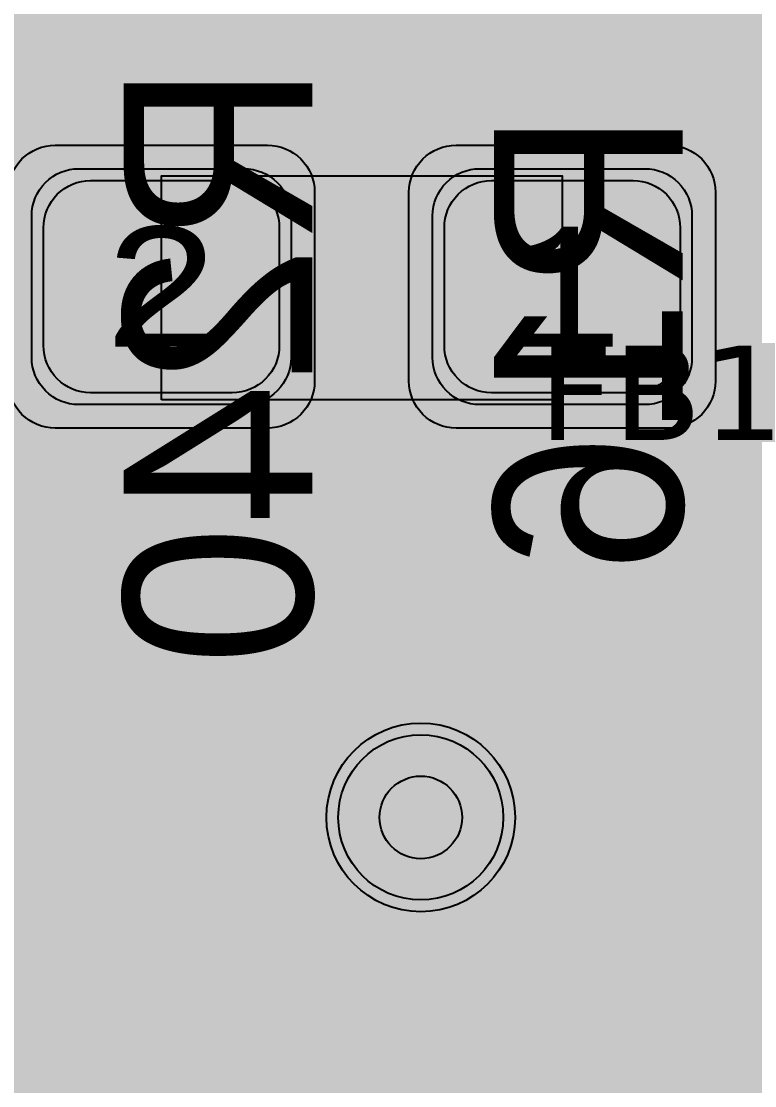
# Model space of a CAD drawing. Extents: x -28 to 199, y -61 to 255.
# Drawn here: x 117.306 to 120.416, y 212.863 to 217.375 of the extents above; entities that cross this region are included whole.
import ezdxf
from ezdxf.enums import TextEntityAlignment as Align

# ---------------------------------------------------------------- set-up
doc = ezdxf.new("R2010")
doc.units = 0
doc.header["$MEASUREMENT"] = 0
for name, color, linetype in [('ASSEMBLY_OUTLINES_TOP', 102, 'CONTINUOUS'), ('ASSEMBLY_PART_NUMBERS_BTM', 191, 'CONTINUOUS'), ('ASSEMBLY_PART_NUMBERS_TOP', 102, 'CONTINUOUS'), ('ASSEMBLY_REF_DES_TOP', 102, 'CONTINUOUS'), ('DRILL_DRAWING', 21, 'CONTINUOUS'), ('GENERATED_SILKSCREEN_BTM', 255, 'CONTINUOUS'), ('GENERATED_SILKSCREEN_TOP', 140, 'CONTINUOUS'), ('PART_PADS_SMD_TOP', 150, 'CONTINUOUS'), ('PIN_NUMBERS_BTM', 8, 'CONTINUOUS'), ('PIN_NUMBERS_TOP', 8, 'CONTINUOUS'), ('PLACEMENT_OUTLINES_TOP', 130, 'CONTINUOUS'), ('PLANE_SHAPES_LAYER_2', 230, 'CONTINUOUS'), ('PLANE_SHAPES_LAYER_3', 81, 'CONTINUOUS'), ('SILKSCREEN_OUTLINES_TOP', 150, 'CONTINUOUS'), ('SILKSCREEN_REF_DES_BTM', 211, 'CONTINUOUS'), ('SOLDERMASK_PADS_TOP', 180, 'CONTINUOUS'), ('SOLDERPASTE_PADS_TOP', 180, 'CONTINUOUS'), ('TRACES_LAYER_2', 230, 'CONTINUOUS'), ('TRACES_LAYER_3', 81, 'CONTINUOUS'), ('TRACES_LAYER_BOTTOM', 10, 'CONTINUOUS'), ('TRACES_LAYER_TOP', 150, 'CONTINUOUS'), ('VIA_HOLES_LAYER_2', 30, 'CONTINUOUS'), ('VIA_HOLES_LAYER_3', 30, 'CONTINUOUS'), ('VIA_HOLES_LAYER_BOTTOM', 30, 'CONTINUOUS'), ('VIA_HOLES_LAYER_TOP', 30, 'CONTINUOUS'), ('VIA_PADS_LAYER_2', 230, 'CONTINUOUS'), ('VIA_PADS_LAYER_3', 81, 'CONTINUOUS'), ('VIA_PADS_LAYER_BOTTOM', 10, 'CONTINUOUS'), ('VIA_PADS_LAYER_TOP', 150, 'CONTINUOUS')]:
    doc.layers.add(name, color=color, linetype=linetype)
doc.styles.add('COURIER_NEW', font='COUR.TTF')
doc.styles.add('VERDANA', font='verdana.TTF')
doc.styles.add('VERIBEST_GERBER_0', font='txt')

msp = doc.modelspace()

# ---------------------------------------------------------------- hatches: boundary and pattern name
at = {"layer": 'PLANE_SHAPES_LAYER_2'}
h = msp.add_hatch(color=256, dxfattribs=at)
h.paths.add_polyline_path([(169.5, 129.25), (149.5, 129.25), (142.25, 122), (142.25, 90.5), (147.5, 90.5), (147.5, 80), (154, 80), (154, 69.25), (131.75, 69.25), (131.75, 73.25), (121.25, 73.25), (121.25, 81), (110.5, 81), (110.5, 125.75), (106.5, 125.75), (106.5, 128.75), (93.5, 128.75), (93.5, 120.25), (91.75, 120.25), (91.75, 121.5), (80, 121.5), (80, 118.25), (73.25, 118.25), (73.25, 124.5), (67.5, 124.5), (67.5, 128), (57.75, 128), (57.75, 120.25), (55.25, 120.25), (55.25, 121.5), (47.5, 121.5), (47.5, 119), (35, 119), (35, 134.75), (32.75, 134.75), (32.75, 159.75), (29.25, 159.75), (29.25, 175.25), (22.5, 175.25), (22.5, 195.25), (17.25, 195.25), (17.25, 198), (22.5, 198), (22.5, 216.5), (40.25, 216.5), (40.25, 235.5), (54.5, 235.5), (54.5, 254), (87.25, 254), (87.25, 236.25), (86.25, 236.25), (86.25, 228.75), (81, 228.75), (81, 218.75), (95.25, 218.75), (95.25, 194.5), (87, 194.5), (87, 172), (131.1, 172), (131.1, 208.75), (115.5, 208.75), (115.5, 213.75), (106.75, 213.75), (106.75, 218.75), (110.25, 222.25), (110.25, 226.25), (142.5, 226.25), (142.5, 221.5), (160.5, 221.5), (160.5, 240.75), (169.5, 240.75)])
h.paths.add_polyline_path([(35.5, 149.5), (41.75, 149.5), (41.75, 152), (39.25, 152), (39.25, 154), (37.75, 154), (37.75, 152), (35.5, 152)], flags=16)
h.paths.add_polyline_path([(37.5, 125.75), (37.5, 128.75), (42.75, 128.75), (42.75, 125.75)], flags=16)
h.paths.add_polyline_path([(52, 127.75), (52, 130.75), (54.25, 130.75), (54.25, 127.75)], flags=16)
h.paths.add_polyline_path([(50.75, 219.5), (50.75, 226.5), (71.75, 226.5), (71.75, 219.5)], flags=16)
h.paths.add_polyline_path([(66.5, 150.75), (66.5, 177.5), (72.25, 177.5), (72.25, 150.75)], flags=16)
h.paths.add_polyline_path([(47.25, 185.25), (73, 185.25), (73, 188.25), (70.25, 188.25), (70.25, 191), (47.25, 191)], flags=16)
h.paths.add_polyline_path([(84.5, 208), (84.5, 212.75), (85, 212.75), (85, 208)], flags=16)
h.paths.add_polyline_path([(61.5, 137.25), (87.75, 137.25), (87.75, 140.5), (84.75, 140.5), (84.75, 143), (61.5, 143)], flags=16)
h.paths.add_polyline_path([(88.75, 127), (88.75, 130), (91, 130), (91, 127)], flags=16)
h.paths.add_polyline_path([(85.5, 130.25), (85.5, 132.5), (91, 132.5), (91, 130.25)], flags=16)
h.paths.add_polyline_path([(108.75, 142.25), (135.75, 142.25), (135.75, 145.75), (132.25, 145.75), (132.25, 149), (108.75, 149)], flags=16)
h.paths.add_polyline_path([(114.25, 126.75), (140.75, 126.75), (140.75, 129.75), (137.25, 129.75), (137.25, 133), (114.25, 133)], flags=16)
h.paths.add_polyline_path([(155.25, 180.25), (166.25, 180.25), (166.25, 186.25), (152.25, 186.25), (152.25, 183), (155.25, 183)], flags=16)
at = {"layer": 'PLANE_SHAPES_LAYER_3'}
h = msp.add_hatch(color=256, dxfattribs=at)
h.paths.add_polyline_path([(169.5, 129.25), (149.5, 129.25), (142.25, 122), (142.25, 90.5), (147.5, 90.5), (147.5, 80), (154, 80), (154, 69.25), (131.75, 69.25), (131.75, 73.25), (121.25, 73.25), (121.25, 81), (110.5, 81), (110.5, 125.75), (106.5, 125.75), (106.5, 128.75), (93.5, 128.75), (93.5, 120.25), (91.75, 120.25), (91.75, 121.5), (80, 121.5), (80, 118.25), (73.25, 118.25), (73.25, 124.5), (67.5, 124.5), (67.5, 127.75), (58.25, 127.75), (58.25, 130.25), (88.75, 130.25), (88.75, 127), (91, 127), (91, 132.5), (55, 132.5), (55, 131.25), (52, 131.25), (52, 127.75), (55, 127.75), (55, 127.25), (57.75, 127.25), (57.75, 120.25), (55.25, 120.25), (55.25, 121.5), (47.5, 121.5), (47.5, 119), (35, 119), (35, 134.75), (32.75, 134.75), (32.75, 159.75), (29.25, 159.75), (29.25, 175.25), (22.5, 175.25), (22.5, 195.25), (17.25, 195.25), (17.25, 198), (22.5, 198), (22.5, 216.5), (40.25, 216.5), (40.25, 235.5), (54.5, 235.5), (54.5, 254), (87.25, 254), (87.25, 236.25), (86.25, 236.25), (86.25, 228.75), (81, 228.75), (81, 218.75), (95.25, 218.75), (95.25, 194.5), (87, 194.5), (87, 172), (131.1, 172), (131.1, 208.75), (115.5, 208.75), (115.5, 213.75), (106.75, 213.75), (106.75, 218.75), (110.25, 222.25), (110.25, 226.25), (142.5, 226.25), (142.5, 221.5), (160.5, 221.5), (160.5, 240.75), (169.5, 240.75)])
h.paths.add_polyline_path([(35.5, 149.5), (41.75, 149.5), (41.75, 152), (39.25, 152), (39.25, 154), (37.75, 154), (37.75, 152), (35.5, 152)], flags=16)
h.paths.add_polyline_path([(37.5, 125.75), (37.5, 128.75), (42.75, 128.75), (42.75, 125.75)], flags=16)
h.paths.add_polyline_path([(50.75, 219.5), (50.75, 226.5), (71.75, 226.5), (71.75, 219.5)], flags=16)
h.paths.add_polyline_path([(66.5, 150.75), (66.5, 177.5), (72.25, 177.5), (72.25, 150.75)], flags=16)
h.paths.add_polyline_path([(47.25, 185.25), (73, 185.25), (73, 188.25), (70.25, 188.25), (70.25, 191), (47.25, 191)], flags=16)
h.paths.add_polyline_path([(84.5, 208), (84.5, 212.75), (85, 212.75), (85, 208)], flags=16)
h.paths.add_polyline_path([(61.5, 137.25), (87.75, 137.25), (87.75, 140.5), (84.75, 140.5), (84.75, 143), (61.5, 143)], flags=16)
h.paths.add_polyline_path([(108.75, 142.25), (135.75, 142.25), (135.75, 145.75), (132.25, 145.75), (132.25, 149), (108.75, 149)], flags=16)
h.paths.add_polyline_path([(114.25, 126.75), (140.75, 126.75), (140.75, 129.75), (137.25, 129.75), (137.25, 133), (114.25, 133)], flags=16)
h.paths.add_polyline_path([(155.25, 180.25), (166.25, 180.25), (166.25, 186.25), (152.25, 186.25), (152.25, 183), (155.25, 183)], flags=16)
at = {"layer": 'VIA_HOLES_LAYER_2'}
h = msp.add_hatch(color=256, dxfattribs=at)
edge = h.paths.add_edge_path()
edge.add_arc((119, 214), 0.175, 0, 360)
at = {"layer": 'VIA_HOLES_LAYER_3'}
h = msp.add_hatch(color=256, dxfattribs=at)
edge = h.paths.add_edge_path()
edge.add_arc((119, 214), 0.175, 0, 360)
at = {"layer": 'VIA_HOLES_LAYER_BOTTOM'}
h = msp.add_hatch(color=256, dxfattribs=at)
edge = h.paths.add_edge_path()
edge.add_arc((119, 214), 0.175, 0, 360)
at = {"layer": 'VIA_HOLES_LAYER_TOP'}
h = msp.add_hatch(color=256, dxfattribs=at)
edge = h.paths.add_edge_path()
edge.add_arc((119, 214), 0.175, 0, 360)

# ---------------------------------------------------------------- linework, layer by layer
at = {"layer": 'ASSEMBLY_OUTLINES_TOP'}
msp.add_lwpolyline([(117.9, 215.77), (117.9, 216.72), (119.6, 216.72), (119.6, 215.77)], close=True, dxfattribs=at)
at = {"layer": 'GENERATED_SILKSCREEN_BTM', "const_width": 0.15}
for points in [[(118.0408, 216.5256), (118.0392, 216.5232), (118.0352, 216.5224), (118.0312, 216.52), (118.0272, 216.52), (117.8624, 216.52), (117.8584, 216.52), (117.856, 216.5224), (117.8536, 216.5224), (117.8528, 216.5232), (117.852, 216.524), (117.8496, 216.5256), (117.74, 216.6616), (117.7384, 216.6656), (117.7376, 216.668), (117.7368, 216.672), (117.7368, 217.0752), (117.7384, 217.0824), (117.7424, 217.0864), (117.7472, 217.0912), (117.7528, 217.0928), (118.5208, 217.0928), (118.5272, 217.0912), (118.5312, 217.0872), (118.5336, 217.0824), (118.5344, 217.0768), (118.5336, 217.0704), (118.5312, 217.0648), (118.5272, 217.0608), (118.5208, 217.0592), (118.1528, 217.0592), (118.1528, 216.6832), (118.5256, 216.552), (118.5312, 216.5488), (118.5344, 216.5432), (118.5352, 216.5368), (118.5336, 216.532), (118.5312, 216.5272), (118.5264, 216.5232), (118.5216, 216.5208), (118.5152, 216.5224), (118.1424, 216.6536), (118.0408, 216.5256)], [(117.7696, 217.0592), (117.7696, 216.676), (117.8704, 216.552), (118.0192, 216.552), (118.1208, 216.676), (118.1208, 217.0592), (117.7696, 217.0592)], [(119.6108, 216.3256), (119.6092, 216.3232), (119.6052, 216.3224), (119.6012, 216.32), (119.5972, 216.32), (119.4324, 216.32), (119.4284, 216.32), (119.426, 216.3224), (119.4236, 216.3224), (119.4228, 216.3232), (119.422, 216.324), (119.4196, 216.3256), (119.31, 216.4616), (119.3084, 216.4656), (119.3076, 216.468), (119.3068, 216.472), (119.3068, 216.8752), (119.3084, 216.8824), (119.3124, 216.8864), (119.3172, 216.8912), (119.3228, 216.8928), (120.0908, 216.8928), (120.0972, 216.8912), (120.1012, 216.8872), (120.1036, 216.8824), (120.1044, 216.8768), (120.1036, 216.8704), (120.1012, 216.8648), (120.0972, 216.8608), (120.0908, 216.8592), (119.7228, 216.8592), (119.7228, 216.4832), (120.0956, 216.352), (120.1012, 216.3488), (120.1044, 216.3432), (120.1052, 216.3368), (120.1036, 216.332), (120.1012, 216.3272), (120.0964, 216.3232), (120.0916, 216.3208), (120.0852, 216.3224), (119.7124, 216.4536), (119.6108, 216.3256)], [(119.3396, 216.8592), (119.3396, 216.476), (119.4404, 216.352), (119.5892, 216.352), (119.6908, 216.476), (119.6908, 216.8592), (119.3396, 216.8592)], [(117.74, 215.9048), (117.8496, 215.7704), (117.8536, 215.768), (117.8568, 215.7672), (117.8592, 215.7656), (117.8624, 215.7648), (117.972, 215.7648), (117.9744, 215.7656), (117.98, 215.7672), (117.984, 215.768), (117.9856, 215.7704), (118.4184, 216.3032), (118.504, 216.3032), (118.504, 215.7808), (118.5056, 215.7752), (118.5088, 215.7704), (118.5144, 215.768), (118.5208, 215.7672), (118.5264, 215.768), (118.532, 215.7704), (118.5352, 215.7752), (118.5368, 215.7808), (118.5368, 216.32), (118.5352, 216.3264), (118.5312, 216.3304), (118.5272, 216.3344), (118.5208, 216.336), (118.4112, 216.336), (118.4088, 216.3352), (118.4032, 216.3336), (118.4008, 216.332), (118.3992, 216.3304), (118.3976, 216.3288), (117.964, 215.7968), (117.8704, 215.7968), (117.7696, 215.9216), (117.7696, 216.18), (117.876, 216.3104), (117.8776, 216.316), (117.8768, 216.3208), (117.8744, 216.3264), (117.8696, 216.3296), (117.8648, 216.3328), (117.8592, 216.3336), (117.8536, 216.3328), (117.8496, 216.3288), (117.74, 216.1944), (117.7392, 216.1912), (117.7384, 216.1888), (117.7376, 216.188), (117.7368, 216.1848), (117.7368, 215.9152), (117.7376, 215.912), (117.7376, 215.9112), (117.7384, 215.9104), (117.7392, 215.908), (117.74, 215.9048)], [(120.074, 216.0208), (120.0756, 216.0272), (120.0788, 216.0304), (120.0844, 216.0328), (120.0908, 216.0336), (120.0964, 216.0328), (120.102, 216.0304), (120.106, 216.0272), (120.1068, 216.0208), (120.1068, 215.7088), (120.106, 215.7032), (120.102, 215.6984), (120.0964, 215.696), (120.0908, 215.6952), (120.0844, 215.696), (120.0788, 215.6984), (120.0756, 215.7032), (120.074, 215.7088), (120.074, 215.8496), (119.3228, 215.8496), (119.3172, 215.8504), (119.3132, 215.8528), (119.3108, 215.8568), (119.31, 215.8624), (119.3092, 215.8664), (119.3092, 215.8704), (119.3108, 215.8736), (119.314, 215.8768), (119.5332, 216.0328), (119.5388, 216.0352), (119.5444, 216.0352), (119.5492, 216.0328), (119.5532, 216.0288), (119.5564, 216.024), (119.558, 216.0184), (119.558, 216.0152), (119.5564, 216.0128), (119.5548, 216.0104), (119.5524, 216.0088), (119.3732, 215.8808), (120.074, 215.8808), (120.074, 216.0208)], [(118.5208, 215.0944), (118.5272, 215.0936), (118.5312, 215.0896), (118.5336, 215.084), (118.5344, 215.0784), (118.5336, 215.0728), (118.5312, 215.068), (118.5272, 215.064), (118.5208, 215.0624), (118.2784, 215.0624), (118.2784, 215.0248), (118.2768, 215.0192), (118.2736, 215.0144), (118.268, 215.012), (118.2624, 215.0112), (118.256, 215.012), (118.2504, 215.0144), (118.2464, 215.0192), (118.2456, 215.0248), (118.2456, 215.0624), (117.7752, 215.0624), (117.7712, 215.0632), (117.768, 215.0648), (117.7648, 215.0688), (117.7624, 215.0728), (117.7608, 215.0776), (117.76, 215.0824), (117.7608, 215.0864), (117.764, 215.0904), (118.2496, 215.576), (118.2544, 215.5792), (118.2592, 215.5808), (118.264, 215.58), (118.2696, 215.5768), (118.2736, 215.5752), (118.276, 215.572), (118.2776, 215.5688), (118.2784, 215.5648), (118.2784, 215.0944), (118.5208, 215.0944)], [(118.2456, 215.5248), (117.816, 215.0944), (118.2456, 215.0944), (118.2456, 215.5248)], [(119.31, 214.9768), (119.4196, 214.8424), (119.4236, 214.8384), (119.43, 214.8376), (119.434, 214.8384), (119.4388, 214.84), (119.442, 214.8424), (119.4452, 214.8464), (119.4476, 214.8504), (119.4484, 214.8544), (119.4484, 214.8584), (119.446, 214.8616), (119.3396, 214.9928), (119.3396, 215.252), (119.4404, 215.3752), (119.7276, 215.3752), (119.6388, 215.2664), (119.638, 215.2632), (119.6372, 215.2616), (119.6372, 215.2608), (119.6364, 215.2608), (119.6356, 215.2568), (119.6356, 214.9872), (119.6364, 214.984), (119.6372, 214.9832), (119.6372, 214.9824), (119.638, 214.98), (119.6388, 214.9768), (119.7476, 214.8424), (119.75, 214.8416), (119.7508, 214.84), (119.7516, 214.8392), (119.7532, 214.8392), (119.7588, 214.8376), (119.7612, 214.8368), (119.9812, 214.8368), (119.9852, 214.8376), (119.9884, 214.8392), (119.9916, 214.84), (119.994, 214.8424), (120.1036, 214.9768), (120.1052, 214.9808), (120.106, 214.9816), (120.106, 214.9832), (120.1068, 214.9848), (120.1068, 214.9856), (120.1068, 214.9872), (120.1068, 215.2568), (120.106, 215.26), (120.1052, 215.2632), (120.1036, 215.2664), (119.994, 215.4008), (119.9924, 215.4024), (119.9916, 215.404), (119.9892, 215.4056), (119.9836, 215.4072), (119.9812, 215.408), (119.4324, 215.408), (119.4284, 215.4072), (119.4252, 215.4056), (119.4236, 215.404), (119.422, 215.4024), (119.4196, 215.4008), (119.31, 215.2664), (119.3092, 215.2632), (119.3084, 215.2608), (119.3076, 215.26), (119.3068, 215.2568), (119.3068, 214.9872), (119.3076, 214.984), (119.3076, 214.9832), (119.3084, 214.9824), (119.3092, 214.98), (119.31, 214.9768)], [(119.7692, 215.3752), (119.9732, 215.3752), (120.074, 215.252), (120.074, 214.9936), (119.9732, 214.8688), (119.7692, 214.8688), (119.6676, 214.9936), (119.6676, 215.252), (119.7692, 215.3752)], [(117.8496, 214.8168), (117.74, 214.6824), (117.7392, 214.6792), (117.7384, 214.6768), (117.7376, 214.676), (117.7368, 214.6728), (117.7368, 214.4032), (117.7376, 214.4), (117.7376, 214.3992), (117.7384, 214.3984), (117.7392, 214.396), (117.74, 214.3928), (117.8496, 214.2584), (117.8536, 214.256), (117.8568, 214.2552), (117.8592, 214.2536), (117.8624, 214.2528), (118.4112, 214.2528), (118.4136, 214.2536), (118.4192, 214.2552), (118.4208, 214.256), (118.424, 214.2584), (118.5336, 214.3928), (118.5344, 214.396), (118.5352, 214.3976), (118.536, 214.3992), (118.5368, 214.4008), (118.5368, 214.4032), (118.5368, 214.6728), (118.536, 214.676), (118.5352, 214.6792), (118.5336, 214.6824), (118.424, 214.8168), (118.4224, 214.8184), (118.4216, 214.82), (118.4192, 214.8216), (118.4136, 214.8232), (118.4112, 214.824), (117.8624, 214.824), (117.8592, 214.8232), (117.8568, 214.8216), (117.8536, 214.82), (117.8496, 214.8168)], [(117.8704, 214.7912), (118.4032, 214.7912), (118.4432, 214.744), (117.812, 214.3568), (117.7696, 214.4096), (117.7696, 214.668), (117.8704, 214.7912)], [(118.464, 214.7184), (118.504, 214.668), (118.504, 214.4096), (118.4032, 214.2848), (117.8704, 214.2848), (117.8328, 214.332), (118.464, 214.7184)]]:
    msp.add_lwpolyline(points, dxfattribs=at)
at = {"layer": 'GENERATED_SILKSCREEN_TOP', "const_width": 0.15}
for points in [[(119.033844, 216.720005, 1.1642e-05), (119.033836, 216.719995), (118.466164, 216.719995, 1.1642e-05), (118.466156, 216.720005), (119.033844, 216.720005)], [(119.042098, 215.769995), (118.457902, 215.769995, 1.22306e-05), (118.457911, 215.770005), (119.042089, 215.770005, 1.22306e-05), (119.042098, 215.769995)]]:
    msp.add_lwpolyline(points, format="xyb", dxfattribs=at)
at = {"layer": 'PART_PADS_SMD_TOP'}
for points in [[(118.45, 215.95, -0.4142135624), (118.25, 215.75), (117.55, 215.75, -0.4142135624), (117.35, 215.95), (117.35, 216.55, -0.4142135624), (117.55, 216.75), (118.25, 216.75, -0.4142135624), (118.45, 216.55)], [(120.15, 215.95, -0.4142135624), (119.95, 215.75), (119.25, 215.75, -0.4142135624), (119.05, 215.95), (119.05, 216.55, -0.4142135624), (119.25, 216.75), (119.95, 216.75, -0.4142135624), (120.15, 216.55)]]:
    msp.add_lwpolyline(points, format="xyb", close=True, dxfattribs=at)
at = {"layer": 'PLACEMENT_OUTLINES_TOP'}
msp.add_lwpolyline([(117.9, 215.77), (117.9, 216.72), (119.6, 216.72), (119.6, 215.77)], close=True, dxfattribs=at)
at = {"layer": 'SILKSCREEN_OUTLINES_TOP'}
msp.add_lwpolyline([(117.9, 215.77), (117.9, 216.72), (119.6, 216.72), (119.6, 215.77)], close=True, dxfattribs=at)
at = {"layer": 'SOLDERMASK_PADS_TOP'}
for points in [[(118.55, 215.85, -0.4142135624), (118.35, 215.65), (117.45, 215.65, -0.4142135624), (117.25, 215.85), (117.25, 216.65, -0.4142135624), (117.45, 216.85), (118.35, 216.85, -0.4142135624), (118.55, 216.65)], [(120.25, 215.85, -0.4142135624), (120.05, 215.65), (119.15, 215.65, -0.4142135624), (118.95, 215.85), (118.95, 216.65, -0.4142135624), (119.15, 216.85), (120.05, 216.85, -0.4142135624), (120.25, 216.65)]]:
    msp.add_lwpolyline(points, format="xyb", close=True, dxfattribs=at)
at = {"layer": 'SOLDERPASTE_PADS_TOP'}
for points in [[(118.4, 216, -0.4142135624), (118.2, 215.8), (117.6, 215.8, -0.4142135624), (117.4, 216), (117.4, 216.5, -0.4142135624), (117.6, 216.7), (118.2, 216.7, -0.4142135624), (118.4, 216.5)], [(120.1, 216, -0.4142135624), (119.9, 215.8), (119.3, 215.8, -0.4142135624), (119.1, 216), (119.1, 216.5, -0.4142135624), (119.3, 216.7), (119.9, 216.7, -0.4142135624), (120.1, 216.5)]]:
    msp.add_lwpolyline(points, format="xyb", close=True, dxfattribs=at)
at = {"layer": 'TRACES_LAYER_2', "const_width": 0.254}
for points in [[(131.5, 143.1), (133.662398, 143.1), (146.003, 155.440602), (146.003, 158.889459), (146.920585, 159.807044), (146.920585, 192.186241), (138.788204, 200.318622), (138.788204, 209.940743), (138.551547, 210.1774), (125.594433, 210.1774), (120.656592, 215.115241), (115.284759, 215.115241), (112.6, 217.8)], [(115, 217.8), (114.521288, 217.321288), (114.521288, 217.121289), (115.937289, 215.705288), (120.637888, 215.705288), (125.745331, 210.597845), (138.702445, 210.597845), (139.192204, 210.108086), (139.192204, 200.485965), (147.9, 191.778169), (147.9, 165.9)], [(116.2, 217.8), (117.486712, 216.513288), (120.972574, 216.513288), (126.080017, 211.405845), (139.037131, 211.405845), (140.000204, 210.442772), (140.000204, 200.820651), (149.2, 191.620855), (149.2, 165.728767), (149.282712, 165.646055), (149.282712, 165.311369), (149.2, 165.228657), (149.2, 164.4)], [(119.8, 217.8), (120.579856, 217.020144), (121.037061, 217.020144), (126.24736, 211.809845), (139.204474, 211.809845), (140.404204, 210.610115), (140.404204, 200.987994), (149.604, 191.788198), (149.604, 167.195891), (149.9, 166.899891), (149.9, 166.1)], [(115.6, 217), (116.490712, 216.109288), (120.805231, 216.109288), (125.912674, 211.001845), (138.869788, 211.001845), (139.596204, 210.275429), (139.596204, 200.653308), (148.577, 191.672512), (148.577, 165.177), (148.4, 165)], [(129.8, 153.2), (133.125, 156.525), (136.446188, 156.525), (144.737979, 164.816791), (144.737979, 167.35579), (144.124769, 167.969), (143.932156, 167.969), (143.223, 168.678156), (143.223, 169.321844), (143.932156, 170.031), (144.124769, 170.031), (144.737979, 170.64421), (144.737979, 193.706359), (138.384204, 200.060134), (138.384204, 209.593795), (138.204599, 209.7734), (125.235223, 209.7734), (121.008623, 214), (119, 214)]]:
    msp.add_lwpolyline(points, dxfattribs=at)
at = {"layer": 'TRACES_LAYER_3', "const_width": 0.5}
msp.add_lwpolyline([(119, 214), (122.193212, 214), (125.427526, 217.234314), (125.434314, 217.234314), (126, 217.8)], dxfattribs=at)
at = {"layer": 'TRACES_LAYER_BOTTOM', "const_width": 0.75}
msp.add_lwpolyline([(99, 216.5), (102.573562, 216.5), (103.457625, 215.615937), (147.569574, 215.615937), (149.625, 213.560511), (149.625, 191.954609), (153.21635, 188.363259), (163.063244, 188.363259), (169.028992, 182.397511), (169.028992, 151.602635), (168.126038, 150.699681), (166.007928, 150.699681), (163.9, 148.591753), (163.9, 147.5)], dxfattribs=at)
at = {"layer": 'TRACES_LAYER_TOP', "const_width": 0.5}
for points in [[(105.907864, 223.8), (105.907864, 218.59284), (107.890191, 216.610513), (109.219618, 216.610513), (109.496, 216.334131), (109.496, 216.334129), (110.084129, 215.746), (110.915871, 215.746), (111.504, 216.334129), (111.504, 216.334131), (111.780382, 216.610513), (113.935706, 216.610513), (118.707908, 211.838311), (118.707908, 205.573419), (116.234489, 203.1), (113.1, 203.1)], [(117.9, 216.25), (117.9, 217.6), (117.6, 217.9)], [(119.6, 216.25), (120.324265, 215.525735), (120.374265, 215.525735), (120.470799, 215.429201), (135.344636, 215.429201), (141.773837, 209), (143.9, 209)]]:
    msp.add_lwpolyline(points, dxfattribs=at)
at = {"layer": 'VIA_HOLES_LAYER_2'}
msp.add_circle((119, 214), 0.175, dxfattribs=at)
at = {"layer": 'VIA_HOLES_LAYER_3'}
msp.add_circle((119, 214), 0.175, dxfattribs=at)
at = {"layer": 'VIA_HOLES_LAYER_BOTTOM'}
msp.add_circle((119, 214), 0.175, dxfattribs=at)
at = {"layer": 'VIA_HOLES_LAYER_TOP'}
msp.add_circle((119, 214), 0.175, dxfattribs=at)
at = {"layer": 'VIA_PADS_LAYER_2'}
msp.add_circle((119, 214), 0.4, dxfattribs=at)
at = {"layer": 'VIA_PADS_LAYER_3'}
msp.add_circle((119, 214), 0.4, dxfattribs=at)
at = {"layer": 'VIA_PADS_LAYER_BOTTOM'}
msp.add_circle((119, 214), 0.35, dxfattribs=at)
at = {"layer": 'VIA_PADS_LAYER_TOP'}
msp.add_circle((119, 214), 0.35, dxfattribs=at)

# ---------------------------------------------------------------- texts
at = {"layer": 'ASSEMBLY_PART_NUMBERS_BTM', "style": 'VERIBEST_GERBER_0', "text_generation_flag": 2}
for s, p in [('ERJ-3GEY0R00V', (116.04, 232.5)), ('ERJ-3GEY0R00V', (117.54, 232.5)), ('ERJ-3EKF4701V', (120.21, 232.25)), ('CL21B106KOQNNNE', (117.71, 230.25)), ('ERJ-3EKF4701V', (115.71, 219.75)), ('ERJ-3GEY0R00V', (116.29, 219.75)), ('ERJ-3GEY0R00V', (117.79, 219.75))]:
    msp.add_text(s, height=2.032, rotation=90, dxfattribs=at).set_placement(p, align=Align.TOP_LEFT)
at = {"layer": 'ASSEMBLY_PART_NUMBERS_TOP', "style": 'VERIBEST_GERBER_0'}
for s, p in [('ERJ-3EKF2700V', (120.71, 232.5)), ('ERJ-3EKF4701V', (119.29, 219.75)), ('ERJ-3EKF4701V', (120.79, 219.75)), ('ERJ-3GEY0R00V', (120.96, 219.75))]:
    msp.add_text(s, height=2.032, rotation=270, dxfattribs=at).set_placement(p, align=Align.TOP_LEFT)
for s, p in [('MMZ1608A182B', (118.75, 218.79)), ('MMZ1608A182B', (104, 217.79)), ('ERJ-3EKF10R0V', (107.75, 217.79)), ('SPC02SVJN-RC-3POS', (102, 216.71)), ('MPZ1608S221A_1', (96.75, 213.21))]:
    msp.add_text(s, height=2.032, dxfattribs=at).set_placement(p, align=Align.TOP_LEFT)
at = {"layer": 'ASSEMBLY_REF_DES_TOP', "style": 'VERDANA'}
msp.add_text('FB1', height=0.4, dxfattribs=at).set_placement((119.5, 216), align=Align.TOP_LEFT)
at = {"layer": 'DRILL_DRAWING', "style": 'VERIBEST_GERBER_0'}
for p in [(117.6, 217.9), (119.8, 217.8), (120.9, 217.8), (119, 214)]:
    msp.add_text('A', height=2, dxfattribs=at).set_placement(p, align=Align.MIDDLE_CENTER)
at = {"layer": 'PIN_NUMBERS_BTM', "style": 'COURIER_NEW'}
for s, p in [('2', (117.9, 216.25)), ('1', (119.6, 216.25))]:
    msp.add_text(s, height=0.508, dxfattribs=at).set_placement(p, align=Align.MIDDLE_CENTER)
at = {"layer": 'PIN_NUMBERS_TOP', "style": 'COURIER_NEW'}
for s, p in [('2', (117.9, 216.25)), ('1', (119.6, 216.25))]:
    msp.add_text(s, height=0.508, dxfattribs=at).set_placement(p, align=Align.MIDDLE_CENTER)
at = {"layer": 'SILKSCREEN_REF_DES_BTM', "style": 'VERIBEST_GERBER_0', "text_generation_flag": 2}
for s, p in [('R240', (117.74, 217.2)), ('R16', (119.31, 217))]:
    msp.add_text(s, height=0.8, rotation=90, dxfattribs=at).set_placement(p, align=Align.TOP_LEFT)

doc.saveas('drawing.dxf')
